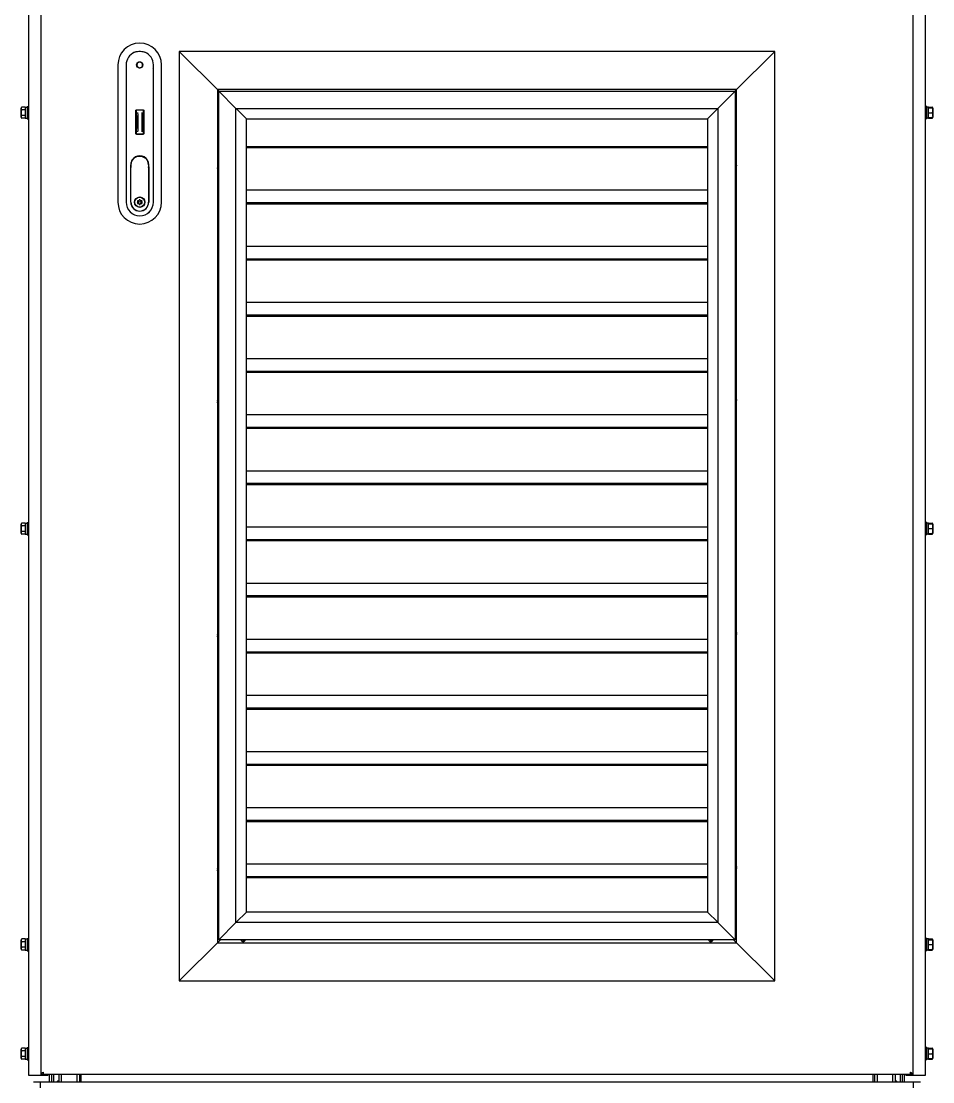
# Model space of a CAD drawing. Extents: x 61367 to 140945, y -1257 to 25588.
# Drawn here: x 70541 to 71418, y 14098 to 15118 of the extents above; entities that cross this region are included whole.
import ezdxf

# ---------------------------------------------------------------- set-up
doc = ezdxf.new("R2010")
doc.units = 0
doc.header["$MEASUREMENT"] = 0
doc.layers.get('0').update_dxf_attribs({"linetype": 'CONTINUOUS'})
for name, color, linetype in [('2401-00300-M6-16HWMC_0', 7, 'CONTINUOUS'), ('2401-00695-M4-16ST_0', 7, 'CONTINUOUS'), ('2403-00028_S-M8-0_0', 7, 'CONTINUOUS'), ('4212-68099_1_0', 7, 'CONTINUOUS'), ('4212-73755_1_0', 7, 'CONTINUOUS'), ('4212-73755_4_0', 7, 'CONTINUOUS'), ('4212-KH001_041_0', 7, 'CONTINUOUS'), ('4212-L0877_1_0', 7, 'CONTINUOUS'), ('4215-06931_0', 7, 'CONTINUOUS'), ('4215-06934_0', 7, 'CONTINUOUS'), ('CORNER_FITTING-1_041_0', 7, 'CONTINUOUS'), ('CORNER_FITTING-2_041_0', 7, 'CONTINUOUS'), ('WATER-PROOF-INNER-DOWN_0', 7, 'CONTINUOUS'), ('WATER-PROOF-INNER-SIDE_0', 7, 'CONTINUOUS'), ('WATER-PROOF-INNER_0', 7, 'CONTINUOUS'), ('WATER-PROOF-OUTER-DOWN_0', 7, 'CONTINUOUS'), ('WATER-PROOF-OUTER-SIDE_0', 7, 'CONTINUOUS'), ('WSP-0814_1_0', 7, 'CONTINUOUS'), ('WSP-0814_3_0', 7, 'CONTINUOUS')]:
    doc.layers.add(name, color=color, linetype=linetype)

# ---------------------------------------------------------------- blocks, each defined once
blk = doc.blocks.new('ERGRTHTHRT')
at = {"layer": '2401-00300-M6-16HWMC_0', "color": 7, "linetype": 'Continuous'}
for p, q in [((-37978.7, -68667.5), (-37978.7, -68658.8)), ((-37974.7, -68657.8), (-37978.1, -68657.8)), ((-37974.7, -68660.5), (-37978.1, -68660.5)), ((-37974.7, -68665.8), (-37978.1, -68665.8)), ((-37974.7, -68657.8), (-37974.7, -68668.5)), ((-37974.7, -68657.8), (-37973, -68657.8)), ((-37973, -68657.2), (-37973, -68669.2)), ((-37973, -68657.2), (-37971.6, -68657.2)), ((-37107.1, -68657.2), (-37108.6, -68657.2)), ((-37107.1, -68669.2), (-37107.1, -68657.2)), ((-37105.5, -68657.8), (-37107.1, -68657.8)), ((-37105.5, -68657.8), (-37102, -68657.8)), ((-37105.5, -68668.5), (-37105.5, -68657.8)), ((-37105.5, -68658.5), (-37101.5, -68658.5)), ((-37105.5, -68663.2), (-37102, -68663.2)), ((-37101.5, -68658.8), (-37101.5, -68667.5)), ((-37974.7, -68668.5), (-37978.1, -68668.5)), ((-37974.7, -68668.5), (-37973, -68668.5)), ((-37973, -68669.2), (-37971.6, -68669.2)), ((-37107.1, -68669.2), (-37108.6, -68669.2)), ((-37105.5, -68668.5), (-37107.1, -68668.5)), ((-37105.5, -68667.8), (-37101.5, -68667.8)), ((-37105.5, -68668.5), (-37102, -68668.5)), ((-37978.7, -69067.5), (-37978.7, -69058.8)), ((-37974.7, -69057.8), (-37978.1, -69057.8)), ((-37974.7, -69060.5), (-37978.1, -69060.5)), ((-37974.7, -69057.8), (-37974.7, -69068.5)), ((-37974.7, -69057.8), (-37973, -69057.8)), ((-37973, -69057.2), (-37973, -69069.2)), ((-37973, -69057.2), (-37971.6, -69057.2)), ((-37107.1, -69057.2), (-37108.6, -69057.2)), ((-37107.1, -69069.2), (-37107.1, -69057.2)), ((-37105.5, -69057.8), (-37107.1, -69057.8)), ((-37105.5, -69057.8), (-37102, -69057.8)), ((-37105.5, -69068.5), (-37105.5, -69057.8)), ((-37105.5, -69058.5), (-37101.5, -69058.5)), ((-37105.5, -69063.2), (-37102, -69063.2)), ((-37101.5, -69058.8), (-37101.5, -69067.5)), ((-37974.7, -69065.8), (-37978.1, -69065.8)), ((-37974.7, -69068.5), (-37978.1, -69068.5)), ((-37974.7, -69068.5), (-37973, -69068.5)), ((-37973, -69069.2), (-37971.6, -69069.2)), ((-37107.1, -69069.2), (-37108.6, -69069.2)), ((-37105.5, -69068.5), (-37107.1, -69068.5)), ((-37105.5, -69067.8), (-37101.5, -69067.8)), ((-37105.5, -69068.5), (-37102, -69068.5)), ((-37978.7, -69467.5), (-37978.7, -69458.8)), ((-37974.7, -69457.8), (-37978.1, -69457.8)), ((-37974.7, -69460.5), (-37978.1, -69460.5)), ((-37974.7, -69457.8), (-37973, -69457.8)), ((-37974.7, -69457.8), (-37974.7, -69468.5)), ((-37973, -69457.2), (-37971.6, -69457.2)), ((-37973, -69457.2), (-37973, -69469.2)), ((-37107.1, -69457.2), (-37108.6, -69457.2)), ((-37107.1, -69469.2), (-37107.1, -69457.2)), ((-37105.5, -69457.8), (-37107.1, -69457.8)), ((-37105.5, -69457.8), (-37102, -69457.8)), ((-37105.5, -69468.5), (-37105.5, -69457.8)), ((-37105.5, -69458.5), (-37101.5, -69458.5)), ((-37101.5, -69458.8), (-37101.5, -69467.5)), ((-37974.7, -69465.8), (-37978.1, -69465.8)), ((-37974.7, -69468.5), (-37978.1, -69468.5)), ((-37974.7, -69468.5), (-37973, -69468.5)), ((-37973, -69469.2), (-37971.6, -69469.2)), ((-37107.1, -69469.2), (-37108.6, -69469.2)), ((-37105.5, -69468.5), (-37107.1, -69468.5)), ((-37105.5, -69463.2), (-37102, -69463.2)), ((-37105.5, -69467.8), (-37101.5, -69467.8)), ((-37105.5, -69468.5), (-37102, -69468.5)), ((-37978.7, -69572.5), (-37978.7, -69563.8)), ((-37974.7, -69562.8), (-37978.1, -69562.8)), ((-37974.7, -69562.8), (-37973, -69562.8)), ((-37974.7, -69562.8), (-37974.7, -69573.5)), ((-37973, -69562.2), (-37971.6, -69562.2)), ((-37973, -69562.2), (-37973, -69574.2)), ((-37107.1, -69562.2), (-37108.6, -69562.2)), ((-37107.1, -69574.2), (-37107.1, -69562.2)), ((-37105.5, -69562.8), (-37107.1, -69562.8)), ((-37105.5, -69562.8), (-37102, -69562.8)), ((-37105.5, -69573.5), (-37105.5, -69562.8)), ((-37105.5, -69563.5), (-37101.5, -69563.5)), ((-37101.5, -69563.8), (-37101.5, -69572.5)), ((-37974.7, -69565.5), (-37978.1, -69565.5)), ((-37974.7, -69570.8), (-37978.1, -69570.8)), ((-37974.7, -69573.5), (-37978.1, -69573.5)), ((-37974.7, -69573.5), (-37973, -69573.5)), ((-37973, -69574.2), (-37971.6, -69574.2)), ((-37107.1, -69574.2), (-37108.6, -69574.2)), ((-37105.5, -69573.5), (-37107.1, -69573.5)), ((-37105.5, -69568.2), (-37102, -69568.2)), ((-37105.5, -69572.8), (-37101.5, -69572.8)), ((-37105.5, -69573.5), (-37102, -69573.5))]:
    blk.add_line(p, q, dxfattribs=at)
for centre, start, end in [((-37977.4, -68658.8), 124.948, 180), ((-37102.7, -68658.8), 13.3936, 55.052), ((-37102.7, -68658.8), 0, 13.392), ((-37977.4, -68667.5), 180, 235.052), ((-37102.7, -68667.5), 304.948, 346.6065), ((-37102.7, -68667.5), 346.608, 0), ((-37977.4, -69058.8), 124.948, 180), ((-37102.7, -69058.8), 13.3936, 55.052), ((-37102.7, -69058.8), 0, 13.392), ((-37977.4, -69067.5), 180, 235.052), ((-37102.7, -69067.5), 304.948, 346.6065), ((-37102.7, -69067.5), 346.608, 0), ((-37977.4, -69458.8), 124.948, 180), ((-37102.7, -69458.8), 13.3936, 55.052), ((-37102.7, -69458.8), 0, 13.392), ((-37977.4, -69467.5), 180, 235.052), ((-37102.7, -69467.5), 304.948, 346.6065), ((-37102.7, -69467.5), 346.608, 0), ((-37977.4, -69563.8), 124.948, 180), ((-37102.7, -69563.8), 13.3936, 55.052), ((-37102.7, -69563.8), 0, 13.392), ((-37977.4, -69572.5), 180, 235.052), ((-37102.7, -69572.5), 304.948, 346.6065), ((-37102.7, -69572.5), 346.608, 0)]:
    blk.add_arc(centre, 1.22, start, end, dxfattribs=at)
for points, knots in [([(-37978.1, -68657.8), (-37978.3, -68657.9), (-37978.4, -68658.1), (-37978.6, -68658.6), (-37978.6, -68659.1), (-37978.6, -68659.7), (-37978.4, -68660.2), (-37978.3, -68660.4), (-37978.1, -68660.5)], [0, 0, 0, 0, 0.14349, 0.266269, 0.5, 0.733731, 0.856508, 1, 1, 1, 1]), ([(-37978.1, -68660.5), (-37978.4, -68660.9), (-37978.6, -68661.8), (-37978.6, -68663.2), (-37978.6, -68664.5), (-37978.4, -68665.5), (-37978.1, -68665.8)], [0, 0, 0, 0, 0.248888, 0.499999, 0.75111, 1, 1, 1, 1]), ([(-37978.1, -68665.8), (-37978.3, -68665.9), (-37978.4, -68666.1), (-37978.6, -68666.6), (-37978.6, -68667.2), (-37978.6, -68667.8), (-37978.4, -68668.2), (-37978.3, -68668.4), (-37978.1, -68668.5)], [0, 0, 0, 0, 0.143491, 0.266268, 0.499999, 0.733731, 0.856509, 1, 1, 1, 1]), ([(-37101.5, -68658.5), (-37101.6, -68658.4), (-37101.7, -68658.1), (-37101.9, -68657.9), (-37102, -68657.8)], [0, 0, 0, 0, 0.461192, 1, 1, 1, 1]), ([(-37102, -68663.2), (-37101.7, -68662.9), (-37101.5, -68662), (-37101.5, -68660.8), (-37101.5, -68659.7), (-37101.7, -68658.8), (-37102, -68658.5)], [0, 0, 0, 0, 0.250792, 0.5, 0.749207, 1, 1, 1, 1]), ([(-37102, -68667.8), (-37101.7, -68667.5), (-37101.5, -68666.7), (-37101.5, -68665.5), (-37101.5, -68664.3), (-37101.7, -68663.5), (-37102, -68663.2)], [0, 0, 0, 0, 0.250791, 0.499999, 0.749207, 1, 1, 1, 1]), ([(-37102, -68668.5), (-37101.9, -68668.4), (-37101.7, -68668.2), (-37101.6, -68667.9), (-37101.5, -68667.8)], [0, 0, 0, 0, 0.538812, 1, 1, 1, 1]), ([(-37978.1, -69057.8), (-37978.3, -69057.9), (-37978.4, -69058.1), (-37978.6, -69058.6), (-37978.6, -69059.1), (-37978.6, -69059.7), (-37978.4, -69060.2), (-37978.3, -69060.4), (-37978.1, -69060.5)], [0, 0, 0, 0, 0.14349, 0.266269, 0.5, 0.733731, 0.856508, 1, 1, 1, 1]), ([(-37978.1, -69060.5), (-37978.4, -69060.9), (-37978.6, -69061.8), (-37978.6, -69063.2), (-37978.6, -69064.5), (-37978.4, -69065.5), (-37978.1, -69065.8)], [0, 0, 0, 0, 0.248888, 0.499999, 0.75111, 1, 1, 1, 1]), ([(-37101.5, -69058.5), (-37101.6, -69058.4), (-37101.7, -69058.1), (-37101.9, -69057.9), (-37102, -69057.8)], [0, 0, 0, 0, 0.461192, 1, 1, 1, 1]), ([(-37102, -69063.2), (-37101.7, -69062.9), (-37101.5, -69062), (-37101.5, -69060.8), (-37101.5, -69059.7), (-37101.7, -69058.8), (-37102, -69058.5)], [0, 0, 0, 0, 0.250792, 0.5, 0.749207, 1, 1, 1, 1]), ([(-37102, -69067.8), (-37101.7, -69067.5), (-37101.5, -69066.7), (-37101.5, -69065.5), (-37101.5, -69064.3), (-37101.7, -69063.5), (-37102, -69063.2)], [0, 0, 0, 0, 0.250791, 0.499999, 0.749207, 1, 1, 1, 1]), ([(-37978.1, -69065.8), (-37978.3, -69065.9), (-37978.4, -69066.1), (-37978.6, -69066.6), (-37978.6, -69067.2), (-37978.6, -69067.8), (-37978.4, -69068.2), (-37978.3, -69068.4), (-37978.1, -69068.5)], [0, 0, 0, 0, 0.143491, 0.266268, 0.499999, 0.733731, 0.856509, 1, 1, 1, 1]), ([(-37102, -69068.5), (-37101.9, -69068.4), (-37101.7, -69068.2), (-37101.6, -69067.9), (-37101.5, -69067.8)], [0, 0, 0, 0, 0.538812, 1, 1, 1, 1]), ([(-37978.1, -69457.8), (-37978.3, -69457.9), (-37978.4, -69458.1), (-37978.6, -69458.6), (-37978.6, -69459.1), (-37978.6, -69459.7), (-37978.4, -69460.2), (-37978.3, -69460.4), (-37978.1, -69460.5)], [0, 0, 0, 0, 0.14349, 0.266269, 0.5, 0.733731, 0.856508, 1, 1, 1, 1]), ([(-37978.1, -69460.5), (-37978.4, -69460.9), (-37978.6, -69461.8), (-37978.6, -69463.2), (-37978.6, -69464.5), (-37978.4, -69465.5), (-37978.1, -69465.8)], [0, 0, 0, 0, 0.248888, 0.499999, 0.75111, 1, 1, 1, 1]), ([(-37101.5, -69458.5), (-37101.6, -69458.4), (-37101.7, -69458.1), (-37101.9, -69457.9), (-37102, -69457.8)], [0, 0, 0, 0, 0.461192, 1, 1, 1, 1]), ([(-37102, -69463.2), (-37101.7, -69462.9), (-37101.5, -69462), (-37101.5, -69460.8), (-37101.5, -69459.7), (-37101.7, -69458.8), (-37102, -69458.5)], [0, 0, 0, 0, 0.250792, 0.5, 0.749207, 1, 1, 1, 1]), ([(-37978.1, -69465.8), (-37978.3, -69465.9), (-37978.4, -69466.1), (-37978.6, -69466.6), (-37978.6, -69467.2), (-37978.6, -69467.8), (-37978.4, -69468.2), (-37978.3, -69468.4), (-37978.1, -69468.5)], [0, 0, 0, 0, 0.143491, 0.266268, 0.499999, 0.733731, 0.856509, 1, 1, 1, 1]), ([(-37102, -69467.8), (-37101.7, -69467.5), (-37101.5, -69466.7), (-37101.5, -69465.5), (-37101.5, -69464.3), (-37101.7, -69463.5), (-37102, -69463.2)], [0, 0, 0, 0, 0.250791, 0.499999, 0.749207, 1, 1, 1, 1]), ([(-37102, -69468.5), (-37101.9, -69468.4), (-37101.7, -69468.2), (-37101.6, -69467.9), (-37101.5, -69467.8)], [0, 0, 0, 0, 0.538812, 1, 1, 1, 1]), ([(-37978.1, -69562.8), (-37978.3, -69562.9), (-37978.4, -69563.1), (-37978.6, -69563.6), (-37978.6, -69564.1), (-37978.6, -69564.7), (-37978.4, -69565.2), (-37978.3, -69565.4), (-37978.1, -69565.5)], [0, 0, 0, 0, 0.14349, 0.266269, 0.5, 0.733731, 0.856508, 1, 1, 1, 1]), ([(-37101.5, -69563.5), (-37101.6, -69563.4), (-37101.7, -69563.1), (-37101.9, -69562.9), (-37102, -69562.8)], [0, 0, 0, 0, 0.461192, 1, 1, 1, 1]), ([(-37102, -69568.2), (-37101.7, -69567.9), (-37101.5, -69567), (-37101.5, -69565.8), (-37101.5, -69564.7), (-37101.7, -69563.8), (-37102, -69563.5)], [0, 0, 0, 0, 0.250792, 0.5, 0.749207, 1, 1, 1, 1]), ([(-37978.1, -69565.5), (-37978.4, -69565.9), (-37978.6, -69566.8), (-37978.6, -69568.2), (-37978.6, -69569.5), (-37978.4, -69570.5), (-37978.1, -69570.8)], [0, 0, 0, 0, 0.248888, 0.499999, 0.75111, 1, 1, 1, 1]), ([(-37978.1, -69570.8), (-37978.3, -69570.9), (-37978.4, -69571.1), (-37978.6, -69571.6), (-37978.6, -69572.2), (-37978.6, -69572.8), (-37978.4, -69573.2), (-37978.3, -69573.4), (-37978.1, -69573.5)], [0, 0, 0, 0, 0.143491, 0.266268, 0.499999, 0.733731, 0.856509, 1, 1, 1, 1]), ([(-37102, -69572.8), (-37101.7, -69572.5), (-37101.5, -69571.7), (-37101.5, -69570.5), (-37101.5, -69569.3), (-37101.7, -69568.5), (-37102, -69568.2)], [0, 0, 0, 0, 0.250791, 0.499999, 0.749207, 1, 1, 1, 1]), ([(-37102, -69573.5), (-37101.9, -69573.4), (-37101.7, -69573.2), (-37101.6, -69572.9), (-37101.5, -69572.8)], [0, 0, 0, 0, 0.538812, 1, 1, 1, 1])]:
    blk.add_open_spline(points, degree=3, knots=knots, dxfattribs=at)
at = {"layer": '2401-00695-M4-16ST_0', "color": 7, "linetype": 'Continuous'}
for p, q in [((-37789.3, -68713.4), (-37789.3, -68713.5)), ((-37789.2, -68715.5), (-37789.2, -68717.1)), ((-37290.9, -68714.9), (-37290.9, -68713.2)), ((-37290.9, -68716.7), (-37290.9, -68717)), ((-37789.3, -68938.4), (-37789.3, -68938.5)), ((-37789.2, -68940.5), (-37789.2, -68942.1)), ((-37290.9, -68939.9), (-37290.9, -68938.2)), ((-37290.9, -68941.7), (-37290.9, -68942)), ((-37789.3, -69163.4), (-37789.3, -69163.5)), ((-37789.2, -69165.5), (-37789.2, -69167.1)), ((-37290.9, -69164.9), (-37290.9, -69163.2)), ((-37290.9, -69166.7), (-37290.9, -69167)), ((-37789.3, -69388.4), (-37789.3, -69388.5)), ((-37789.2, -69390.5), (-37789.2, -69392.1)), ((-37290.9, -69389.9), (-37290.9, -69388.2)), ((-37290.9, -69391.7), (-37290.9, -69392)), ((-37765.4, -69460), (-37765.4, -69460.2)), ((-37764.7, -69458.7), (-37764.7, -69460.3)), ((-37315.4, -69460), (-37315.4, -69460.2)), ((-37314.7, -69458.7), (-37314.7, -69460.3))]:
    blk.add_line(p, q, dxfattribs=at)
for centre in [(-37789.6, -68715.2), (-37290.6, -68715.2), (-37789.6, -68940.2), (-37290.6, -68940.2), (-37789.6, -69165.2), (-37290.6, -69165.2), (-37789.6, -69390.2), (-37290.6, -69390.2)]:
    blk.add_circle(centre, 0.2, dxfattribs=at)
for centre, radius, start, end in [((-37789.6, -68715.2), 2, 59.875, 98.6348), ((-37789.6, -68715.2), 2, 261.3402, 300.004), ((-37290.6, -68715.2), 2, 81.3433, 120.0078), ((-37290.6, -68715.2), 2, 239.8653, 278.6349), ((-37789.6, -68940.2), 2, 59.875, 98.6348), ((-37290.6, -68940.2), 2, 81.3433, 120.0078), ((-37789.6, -68940.2), 2, 261.3402, 300.004), ((-37290.6, -68940.2), 2, 239.8653, 278.6349), ((-37789.6, -69165.2), 2, 59.875, 98.6348), ((-37290.6, -69165.2), 2, 81.3433, 120.0078), ((-37789.6, -69165.2), 2, 261.3402, 300.004), ((-37290.6, -69165.2), 2, 239.8653, 278.6349), ((-37789.6, -69390.2), 2, 59.875, 98.6348), ((-37290.6, -69390.2), 2, 81.3433, 120.0078), ((-37789.6, -69390.2), 2, 261.3402, 300.004), ((-37290.6, -69390.2), 2, 239.8653, 278.6349), ((-37765.1, -69458.4), 2, 182.3857, 357.6061), ((-37765.1, -69458.4), 0.2, 204.8759, 335.1241), ((-37315.1, -69458.4), 2, 182.3857, 357.6061), ((-37315.1, -69458.4), 0.2, 204.8759, 335.1241)]:
    blk.add_arc(centre, radius, start, end, dxfattribs=at)
for points, knots in [([(-37789.6, -68714.3), (-37789.6, -68714.4), (-37789.7, -68714.5), (-37789.8, -68714.7), (-37789.9, -68714.8)], [0, 0, 0, 0, 0.201768, 1, 1, 1, 1]), ([(-37789.9, -68716.7), (-37789.8, -68716.7), (-37789.8, -68716.4), (-37789.7, -68716.2), (-37789.6, -68716)], [0, 0, 0, 0, 0.194813, 1, 1, 1, 1]), ([(-37789.6, -68717.2), (-37789.7, -68717.2), (-37789.8, -68717.1), (-37789.8, -68717), (-37789.9, -68717)], [0, 0, 0, 0, 0.518556, 1, 1, 1, 1]), ([(-37789.3, -68713.5), (-37789.3, -68713.6), (-37789.4, -68713.9), (-37789.5, -68714.2), (-37789.6, -68714.3)], [0, 0, 0, 0, 0.414722, 1, 1, 1, 1]), ([(-37789.6, -68716), (-37789.5, -68715.9), (-37789.4, -68715.8), (-37789.3, -68715.6), (-37789.2, -68715.5)], [0, 0, 0, 0, 0.192336, 1, 1, 1, 1]), ([(-37789.5, -68713.2), (-37789.4, -68713.2), (-37789.3, -68713.2), (-37789.3, -68713.3), (-37789.3, -68713.4)], [0, 0, 0, 0, 0.502949, 1, 1, 1, 1]), ([(-37789.2, -68715.5), (-37789.1, -68715.5), (-37788.9, -68715.6), (-37788.7, -68715.7), (-37788.6, -68715.8)], [0, 0, 0, 0, 0.280836, 1, 1, 1, 1]), ([(-37291.6, -68714.5), (-37291.5, -68714.6), (-37291.3, -68714.7), (-37291.1, -68714.8), (-37290.9, -68714.9)], [0, 0, 0, 0, 0.220892, 1, 1, 1, 1]), ([(-37290.6, -68714.3), (-37290.6, -68714.4), (-37290.7, -68714.6), (-37290.8, -68714.7), (-37290.9, -68714.9)], [0, 0, 0, 0, 0.192322, 1, 1, 1, 1]), ([(-37290.9, -68716.7), (-37290.8, -68716.7), (-37290.8, -68716.4), (-37290.7, -68716.2), (-37290.6, -68716)], [0, 0, 0, 0, 0.194813, 1, 1, 1, 1]), ([(-37290.6, -68717.2), (-37290.7, -68717.2), (-37290.8, -68717.1), (-37290.8, -68717), (-37290.9, -68717)], [0, 0, 0, 0, 0.518556, 1, 1, 1, 1]), ([(-37290.3, -68713.5), (-37290.3, -68713.6), (-37290.4, -68713.9), (-37290.5, -68714.2), (-37290.6, -68714.3)], [0, 0, 0, 0, 0.414722, 1, 1, 1, 1]), ([(-37290.6, -68716), (-37290.5, -68715.9), (-37290.5, -68715.8), (-37290.4, -68715.6), (-37290.3, -68715.5)], [0, 0, 0, 0, 0.201734, 1, 1, 1, 1]), ([(-37290.5, -68713.2), (-37290.4, -68713.2), (-37290.3, -68713.2), (-37290.3, -68713.3), (-37290.3, -68713.4)], [0, 0, 0, 0, 0.502949, 1, 1, 1, 1]), ([(-37789.6, -68939.3), (-37789.6, -68939.4), (-37789.7, -68939.5), (-37789.8, -68939.7), (-37789.9, -68939.8)], [0, 0, 0, 0, 0.201768, 1, 1, 1, 1]), ([(-37789.9, -68941.7), (-37789.8, -68941.7), (-37789.8, -68941.4), (-37789.7, -68941.2), (-37789.6, -68941)], [0, 0, 0, 0, 0.194813, 1, 1, 1, 1]), ([(-37789.3, -68938.5), (-37789.3, -68938.6), (-37789.4, -68938.9), (-37789.5, -68939.2), (-37789.6, -68939.3)], [0, 0, 0, 0, 0.414722, 1, 1, 1, 1]), ([(-37789.6, -68941), (-37789.5, -68940.9), (-37789.4, -68940.8), (-37789.3, -68940.6), (-37789.2, -68940.5)], [0, 0, 0, 0, 0.192336, 1, 1, 1, 1]), ([(-37789.5, -68938.2), (-37789.4, -68938.2), (-37789.3, -68938.2), (-37789.3, -68938.3), (-37789.3, -68938.4)], [0, 0, 0, 0, 0.502949, 1, 1, 1, 1]), ([(-37789.2, -68940.5), (-37789.1, -68940.5), (-37788.9, -68940.6), (-37788.7, -68940.7), (-37788.6, -68940.8)], [0, 0, 0, 0, 0.280836, 1, 1, 1, 1]), ([(-37291.6, -68939.5), (-37291.5, -68939.6), (-37291.3, -68939.7), (-37291.1, -68939.8), (-37290.9, -68939.9)], [0, 0, 0, 0, 0.220892, 1, 1, 1, 1]), ([(-37290.6, -68939.3), (-37290.6, -68939.4), (-37290.7, -68939.6), (-37290.8, -68939.7), (-37290.9, -68939.9)], [0, 0, 0, 0, 0.192322, 1, 1, 1, 1]), ([(-37290.9, -68941.7), (-37290.8, -68941.7), (-37290.8, -68941.4), (-37290.7, -68941.2), (-37290.6, -68941)], [0, 0, 0, 0, 0.194813, 1, 1, 1, 1]), ([(-37290.3, -68938.5), (-37290.3, -68938.6), (-37290.4, -68938.9), (-37290.5, -68939.2), (-37290.6, -68939.3)], [0, 0, 0, 0, 0.414722, 1, 1, 1, 1]), ([(-37290.6, -68941), (-37290.5, -68940.9), (-37290.5, -68940.8), (-37290.4, -68940.6), (-37290.3, -68940.5)], [0, 0, 0, 0, 0.201734, 1, 1, 1, 1]), ([(-37290.5, -68938.2), (-37290.4, -68938.2), (-37290.3, -68938.2), (-37290.3, -68938.3), (-37290.3, -68938.4)], [0, 0, 0, 0, 0.502949, 1, 1, 1, 1]), ([(-37789.6, -68942.2), (-37789.7, -68942.2), (-37789.8, -68942.1), (-37789.8, -68942), (-37789.9, -68942)], [0, 0, 0, 0, 0.518556, 1, 1, 1, 1]), ([(-37290.6, -68942.2), (-37290.7, -68942.2), (-37290.8, -68942.1), (-37290.8, -68942), (-37290.9, -68942)], [0, 0, 0, 0, 0.518556, 1, 1, 1, 1]), ([(-37789.6, -69164.3), (-37789.6, -69164.4), (-37789.7, -69164.5), (-37789.8, -69164.7), (-37789.9, -69164.8)], [0, 0, 0, 0, 0.201768, 1, 1, 1, 1]), ([(-37789.9, -69166.7), (-37789.8, -69166.7), (-37789.8, -69166.4), (-37789.7, -69166.2), (-37789.6, -69166)], [0, 0, 0, 0, 0.194813, 1, 1, 1, 1]), ([(-37789.3, -69163.5), (-37789.3, -69163.6), (-37789.4, -69163.9), (-37789.5, -69164.2), (-37789.6, -69164.3)], [0, 0, 0, 0, 0.414722, 1, 1, 1, 1]), ([(-37789.6, -69166), (-37789.5, -69165.9), (-37789.4, -69165.8), (-37789.3, -69165.6), (-37789.2, -69165.5)], [0, 0, 0, 0, 0.192336, 1, 1, 1, 1]), ([(-37789.5, -69163.2), (-37789.4, -69163.2), (-37789.3, -69163.2), (-37789.3, -69163.3), (-37789.3, -69163.4)], [0, 0, 0, 0, 0.502949, 1, 1, 1, 1]), ([(-37789.2, -69165.5), (-37789.1, -69165.5), (-37788.9, -69165.6), (-37788.7, -69165.7), (-37788.6, -69165.8)], [0, 0, 0, 0, 0.280836, 1, 1, 1, 1]), ([(-37291.6, -69164.5), (-37291.5, -69164.6), (-37291.3, -69164.7), (-37291.1, -69164.8), (-37290.9, -69164.9)], [0, 0, 0, 0, 0.220892, 1, 1, 1, 1]), ([(-37290.6, -69164.3), (-37290.6, -69164.4), (-37290.7, -69164.6), (-37290.8, -69164.7), (-37290.9, -69164.9)], [0, 0, 0, 0, 0.192322, 1, 1, 1, 1]), ([(-37290.9, -69166.7), (-37290.8, -69166.7), (-37290.8, -69166.4), (-37290.7, -69166.2), (-37290.6, -69166)], [0, 0, 0, 0, 0.194813, 1, 1, 1, 1]), ([(-37290.3, -69163.5), (-37290.3, -69163.6), (-37290.4, -69163.9), (-37290.5, -69164.2), (-37290.6, -69164.3)], [0, 0, 0, 0, 0.414722, 1, 1, 1, 1]), ([(-37290.6, -69166), (-37290.5, -69165.9), (-37290.5, -69165.8), (-37290.4, -69165.6), (-37290.3, -69165.5)], [0, 0, 0, 0, 0.201734, 1, 1, 1, 1]), ([(-37290.5, -69163.2), (-37290.4, -69163.2), (-37290.3, -69163.2), (-37290.3, -69163.3), (-37290.3, -69163.4)], [0, 0, 0, 0, 0.502949, 1, 1, 1, 1]), ([(-37789.6, -69167.2), (-37789.7, -69167.2), (-37789.8, -69167.1), (-37789.8, -69167), (-37789.9, -69167)], [0, 0, 0, 0, 0.518556, 1, 1, 1, 1]), ([(-37290.6, -69167.2), (-37290.7, -69167.2), (-37290.8, -69167.1), (-37290.8, -69167), (-37290.9, -69167)], [0, 0, 0, 0, 0.518556, 1, 1, 1, 1]), ([(-37789.6, -69389.3), (-37789.6, -69389.4), (-37789.7, -69389.5), (-37789.8, -69389.7), (-37789.9, -69389.8)], [0, 0, 0, 0, 0.201768, 1, 1, 1, 1]), ([(-37789.3, -69388.5), (-37789.3, -69388.6), (-37789.4, -69388.9), (-37789.5, -69389.2), (-37789.6, -69389.3)], [0, 0, 0, 0, 0.414722, 1, 1, 1, 1]), ([(-37789.6, -69391), (-37789.5, -69390.9), (-37789.4, -69390.8), (-37789.3, -69390.6), (-37789.2, -69390.5)], [0, 0, 0, 0, 0.192336, 1, 1, 1, 1]), ([(-37789.5, -69388.2), (-37789.4, -69388.2), (-37789.3, -69388.2), (-37789.3, -69388.3), (-37789.3, -69388.4)], [0, 0, 0, 0, 0.502949, 1, 1, 1, 1]), ([(-37789.2, -69390.5), (-37789.1, -69390.5), (-37788.9, -69390.6), (-37788.7, -69390.7), (-37788.6, -69390.8)], [0, 0, 0, 0, 0.280836, 1, 1, 1, 1]), ([(-37291.6, -69389.5), (-37291.5, -69389.6), (-37291.3, -69389.7), (-37291.1, -69389.8), (-37290.9, -69389.9)], [0, 0, 0, 0, 0.220892, 1, 1, 1, 1]), ([(-37290.6, -69389.3), (-37290.6, -69389.4), (-37290.7, -69389.6), (-37290.8, -69389.7), (-37290.9, -69389.9)], [0, 0, 0, 0, 0.192322, 1, 1, 1, 1]), ([(-37290.3, -69388.5), (-37290.3, -69388.6), (-37290.4, -69388.9), (-37290.5, -69389.2), (-37290.6, -69389.3)], [0, 0, 0, 0, 0.414722, 1, 1, 1, 1]), ([(-37290.6, -69391), (-37290.5, -69390.9), (-37290.5, -69390.8), (-37290.4, -69390.6), (-37290.3, -69390.5)], [0, 0, 0, 0, 0.201734, 1, 1, 1, 1]), ([(-37290.5, -69388.2), (-37290.4, -69388.2), (-37290.3, -69388.2), (-37290.3, -69388.3), (-37290.3, -69388.4)], [0, 0, 0, 0, 0.502949, 1, 1, 1, 1]), ([(-37789.9, -69391.7), (-37789.8, -69391.7), (-37789.8, -69391.4), (-37789.7, -69391.2), (-37789.6, -69391)], [0, 0, 0, 0, 0.194813, 1, 1, 1, 1]), ([(-37789.6, -69392.2), (-37789.7, -69392.2), (-37789.8, -69392.1), (-37789.8, -69392), (-37789.9, -69392)], [0, 0, 0, 0, 0.518556, 1, 1, 1, 1]), ([(-37290.9, -69391.7), (-37290.8, -69391.7), (-37290.8, -69391.4), (-37290.7, -69391.2), (-37290.6, -69391)], [0, 0, 0, 0, 0.194813, 1, 1, 1, 1]), ([(-37290.6, -69392.2), (-37290.7, -69392.2), (-37290.8, -69392.1), (-37290.8, -69392), (-37290.9, -69392)], [0, 0, 0, 0, 0.518556, 1, 1, 1, 1]), ([(-37765.4, -69460), (-37765.3, -69459.9), (-37765.3, -69459.6), (-37765.2, -69459.4), (-37765.1, -69459.2)], [0, 0, 0, 0, 0.194813, 1, 1, 1, 1]), ([(-37765.1, -69460.4), (-37765.2, -69460.4), (-37765.3, -69460.4), (-37765.3, -69460.3), (-37765.4, -69460.2)], [0, 0, 0, 0, 0.518556, 1, 1, 1, 1]), ([(-37765.1, -69459.2), (-37765, -69459.2), (-37764.9, -69459), (-37764.8, -69458.8), (-37764.7, -69458.7)], [0, 0, 0, 0, 0.192336, 1, 1, 1, 1]), ([(-37764.7, -69458.7), (-37764.5, -69458.8), (-37764.1, -69458.9), (-37763.7, -69459.2), (-37763.5, -69459.6), (-37763.7, -69459.9), (-37763.8, -69459.9)], [0, 0, 0, 0, 0.358194, 0.617355, 0.800378, 1, 1, 1, 1]), ([(-37315.4, -69460), (-37315.3, -69459.9), (-37315.3, -69459.6), (-37315.2, -69459.4), (-37315.1, -69459.2)], [0, 0, 0, 0, 0.194813, 1, 1, 1, 1]), ([(-37315.1, -69460.4), (-37315.2, -69460.4), (-37315.3, -69460.4), (-37315.3, -69460.3), (-37315.4, -69460.2)], [0, 0, 0, 0, 0.518556, 1, 1, 1, 1]), ([(-37315.1, -69459.2), (-37315, -69459.2), (-37314.9, -69459), (-37314.8, -69458.8), (-37314.7, -69458.7)], [0, 0, 0, 0, 0.192336, 1, 1, 1, 1]), ([(-37314.7, -69458.7), (-37314.5, -69458.8), (-37314.1, -69458.9), (-37313.7, -69459.2), (-37313.5, -69459.6), (-37313.7, -69459.9), (-37313.8, -69459.9)], [0, 0, 0, 0, 0.358194, 0.617355, 0.800378, 1, 1, 1, 1])]:
    blk.add_open_spline(points, degree=3, knots=knots, dxfattribs=at)
at = {"layer": '2403-00028_S-M8-0_0', "color": 7, "linetype": 'Continuous'}
for p, q in [((-37943.9, -69595), (-37943.6, -69594.7)), ((-37942.6, -69595), (-37943.9, -69595)), ((-37943.9, -69595), (-37943.9, -69595.2)), ((-37942.6, -69594.7), (-37943.6, -69594.7)), ((-37136.5, -69594.7), (-37137.6, -69594.7)), ((-37136.2, -69595), (-37137.6, -69595)), ((-37136.2, -69595), (-37136.5, -69594.7)), ((-37136.2, -69595), (-37136.2, -69595.2))]:
    blk.add_line(p, q, dxfattribs=at)
at = {"layer": '4212-68099_1_0', "color": 7, "linetype": 'Continuous'}
for p, q in [((-37959.6, -69588.2), (-37959.6, -67513.2)), ((-37120.6, -67513.2), (-37120.6, -69588.2)), ((-37959.6, -69588.2), (-37957.6, -69588.2)), ((-37957.4, -69586), (-37957.6, -69586.1)), ((-37957.4, -69588.2), (-37957.4, -69586)), ((-37957.4, -69586), (-37957.4, -69586)), ((-37957.4, -69586), (-37957.4, -69586.2)), ((-37122.8, -69588.2), (-37957.4, -69588.2)), ((-37122.8, -69588.2), (-37122.8, -69586)), ((-37122.8, -69586), (-37122.7, -69586)), ((-37122.8, -69586), (-37122.7, -69586.2)), ((-37122.7, -69586), (-37122.6, -69586.1)), ((-37120.6, -69588.2), (-37122.6, -69588.2))]:
    blk.add_line(p, q, dxfattribs=at)
for points in [[(-37957.6, -69586.1), (-37958.1, -69586.4), (-37958.9, -69586.9), (-37959.6, -69587.8), (-37959.6, -69588.2)], [(-37122.6, -69586.1), (-37122.1, -69586.4), (-37121.2, -69586.9), (-37120.6, -69587.8), (-37120.6, -69588.2)]]:
    blk.add_open_spline(points, degree=3, knots=[0, 0, 0, 0, 0.597826, 1, 1, 1, 1], dxfattribs=at)
for points in [[(-37957.4, -69586.2), (-37957.5, -69586.8), (-37957.6, -69587.5), (-37957.6, -69588.2)], [(-37122.7, -69586.2), (-37122.6, -69586.8), (-37122.6, -69587.5), (-37122.6, -69588.2)]]:
    blk.add_open_spline(points, degree=3, dxfattribs=at)
at = {"layer": '4212-73755_1_0', "color": 7, "linetype": 'Continuous'}
for p, q in [((-37971.6, -68537.2), (-37971.6, -69588.7)), ((-37108.6, -69588.7), (-37108.6, -68537.2)), ((-37971.6, -69588.7), (-37953.1, -69588.7)), ((-37953.1, -69588.7), (-37953.1, -69588.2)), ((-37127.1, -69588.2), (-37127.1, -69588.7)), ((-37127.1, -69588.7), (-37108.6, -69588.7))]:
    blk.add_line(p, q, dxfattribs=at)
for centre, start, end in [((-37953.3, -69587), 276.7683, 314.9531), ((-37126.9, -69587), 225.0469, 263.2317)]:
    blk.add_arc(centre, 1.7, start, end, dxfattribs=at)
at = {"layer": '4212-73755_4_0', "color": 7, "linetype": 'Continuous'}
for p, q in [((-37951.6, -69588.2), (-37951.6, -69595.2)), ((-37949.6, -69588.2), (-37949.6, -69595.2)), ((-37130.6, -69595.2), (-37130.6, -69588.2)), ((-37128.6, -69595.2), (-37128.6, -69588.2))]:
    blk.add_line(p, q, dxfattribs=at)
at = {"layer": '4212-KH001_041_0', "color": 7, "linetype": 'Continuous'}
for p, q in [((-37921.1, -69595.2), (-37921.1, -69588.2)), ((-37159.1, -69588.2), (-37159.1, -69595.2))]:
    blk.add_line(p, q, dxfattribs=at)
at = {"layer": '4212-L0877_1_0', "color": 7, "linetype": 'Continuous'}
for p, q in [((-37947.6, -69588.2), (-37947.6, -69595.2)), ((-37132.6, -69595.2), (-37132.6, -69588.2))]:
    blk.add_line(p, q, dxfattribs=at)
at = {"layer": '4215-06931_0', "color": 7, "linetype": 'Continuous'}
for p, q in [((-37966.9, -69595.2), (-37960.1, -69595.2)), ((-37120.1, -69595.2), (-37113.3, -69595.2))]:
    blk.add_line(p, q, dxfattribs=at)
at = {"layer": '4215-06934_0', "color": 7, "linetype": 'Continuous'}
for p, q in [((-37960.1, -69595.2), (-37120.1, -69595.2)), ((-37960.1, -69717.2), (-37960.1, -69595.2)), ((-37120.1, -69717.2), (-37120.1, -69595.2))]:
    blk.add_line(p, q, dxfattribs=at)
at = {"layer": 'CORNER_FITTING-1_041_0', "color": 7, "linetype": 'Continuous'}
for p, q in [((-37942.6, -69588.2), (-37942.6, -69595.2)), ((-37940.1, -69588.2), (-37940.1, -69595.2)), ((-37925.1, -69588.2), (-37925.1, -69595.2)), ((-37922.6, -69588.2), (-37922.6, -69595.2))]:
    blk.add_line(p, q, dxfattribs=at)
at = {"layer": 'CORNER_FITTING-2_041_0', "color": 7, "linetype": 'Continuous'}
for p, q in [((-37157.6, -69588.2), (-37157.6, -69595.2)), ((-37155.1, -69588.2), (-37155.1, -69595.2)), ((-37140.1, -69588.2), (-37140.1, -69595.2)), ((-37137.6, -69588.2), (-37137.6, -69595.2))]:
    blk.add_line(p, q, dxfattribs=at)
at = {"layer": 'WATER-PROOF-INNER-DOWN_0', "color": 7, "linetype": 'Continuous'}
for p, q in [((-37772, -68659.1), (-37788.6, -68642.5)), ((-37788.6, -68642.5), (-37291.6, -68642.5)), ((-37308.2, -68659.1), (-37291.6, -68642.5)), ((-37772, -68659.1), (-37308.2, -68659.1)), ((-37762, -68669.1), (-37771.9, -68659.2)), ((-37318.2, -68669.1), (-37308.3, -68659.2)), ((-37762, -68669.1), (-37318.2, -68669.1)), ((-37771.9, -69441.8), (-37762, -69431.9)), ((-37318.2, -69431.9), (-37762, -69431.9)), ((-37308.3, -69441.8), (-37318.2, -69431.9)), ((-37788.6, -69458.5), (-37772, -69441.9)), ((-37308.2, -69441.9), (-37772, -69441.9)), ((-37291.6, -69458.5), (-37308.2, -69441.9)), ((-37291.6, -69458.5), (-37788.6, -69458.5))]:
    blk.add_line(p, q, dxfattribs=at)
at = {"layer": 'WATER-PROOF-INNER-SIDE_0', "color": 7, "linetype": 'Continuous'}
for p, q in [((-37788.6, -69458.5), (-37788.6, -68642.5)), ((-37772, -68659.1), (-37788.6, -68642.5)), ((-37308.2, -68659.1), (-37291.6, -68642.5)), ((-37291.6, -68642.5), (-37291.6, -69458.5)), ((-37772, -69441.9), (-37772, -68659.1)), ((-37762, -68669.1), (-37771.9, -68659.1)), ((-37318.2, -68669.1), (-37308.2, -68659.1)), ((-37308.2, -68659.1), (-37308.2, -69441.9)), ((-37762, -69431.9), (-37762, -68669.1)), ((-37318.2, -68669.1), (-37318.2, -69431.9)), ((-37771.9, -69441.8), (-37762, -69431.9)), ((-37308.2, -69441.8), (-37318.2, -69431.9)), ((-37788.6, -69458.5), (-37772, -69441.9)), ((-37291.6, -69458.5), (-37308.2, -69441.9))]:
    blk.add_line(p, q, dxfattribs=at)
at = {"layer": 'WATER-PROOF-INNER_0', "color": 7, "linetype": 'Continuous'}
for p, q in [((-37318.2, -68695.9), (-37762, -68695.9)), ((-37318.2, -68697), (-37762, -68697)), ((-37318.2, -68737.8), (-37762, -68737.8)), ((-37318.2, -68749.9), (-37762, -68749.9)), ((-37318.2, -68751), (-37762, -68751)), ((-37318.2, -68791.8), (-37762, -68791.8)), ((-37318.2, -68803.9), (-37762, -68803.9)), ((-37318.2, -68805), (-37762, -68805)), ((-37318.2, -68845.8), (-37762, -68845.8)), ((-37318.2, -68857.9), (-37762, -68857.9)), ((-37318.2, -68859), (-37762, -68859)), ((-37318.2, -68899.8), (-37762, -68899.8)), ((-37318.2, -68911.9), (-37762, -68911.9)), ((-37318.2, -68913), (-37762, -68913)), ((-37318.2, -68953.8), (-37762, -68953.8)), ((-37318.2, -68965.9), (-37762, -68965.9)), ((-37318.2, -68967), (-37762, -68967)), ((-37318.2, -69007.8), (-37762, -69007.8)), ((-37318.2, -69019.9), (-37762, -69019.9)), ((-37318.2, -69021), (-37762, -69021)), ((-37318.2, -69061.8), (-37762, -69061.8)), ((-37318.2, -69073.9), (-37762, -69073.9)), ((-37318.2, -69075), (-37762, -69075)), ((-37318.2, -69115.8), (-37762, -69115.8)), ((-37318.2, -69127.9), (-37762, -69127.9)), ((-37318.2, -69129), (-37762, -69129)), ((-37318.2, -69169.8), (-37762, -69169.8)), ((-37318.2, -69181.9), (-37762, -69181.9)), ((-37318.2, -69183), (-37762, -69183)), ((-37318.2, -69223.8), (-37762, -69223.8)), ((-37318.2, -69235.9), (-37762, -69235.9)), ((-37318.2, -69237), (-37762, -69237)), ((-37318.2, -69277.8), (-37762, -69277.8)), ((-37318.2, -69289.9), (-37762, -69289.9)), ((-37318.2, -69291), (-37762, -69291)), ((-37318.2, -69331.8), (-37762, -69331.8)), ((-37318.2, -69343.9), (-37762, -69343.9)), ((-37318.2, -69345), (-37762, -69345)), ((-37318.2, -69385.8), (-37762, -69385.8)), ((-37318.2, -69397.9), (-37762, -69397.9)), ((-37318.2, -69399), (-37762, -69399))]:
    blk.add_line(p, q, dxfattribs=at)
at = {"layer": 'WATER-PROOF-OUTER-DOWN_0', "color": 7, "linetype": 'Continuous'}
for p, q in [((-37788.3, -68642.5), (-37826.6, -68604.2)), ((-37253.6, -68604.2), (-37826.6, -68604.2)), ((-37291.9, -68642.5), (-37253.6, -68604.2)), ((-37290.3, -68640.9), (-37789.9, -68640.9)), ((-37786.9, -69458.5), (-37826.6, -69498.2)), ((-37789.9, -69461.5), (-37290.3, -69461.5)), ((-37293.2, -69458.5), (-37253.6, -69498.2)), ((-37826.6, -69498.2), (-37253.6, -69498.2))]:
    blk.add_line(p, q, dxfattribs=at)
at = {"layer": 'WATER-PROOF-OUTER-SIDE_0', "color": 7, "linetype": 'Continuous'}
for p, q in [((-37826.6, -68604.2), (-37826.6, -69498.2)), ((-37788.3, -68642.5), (-37826.6, -68604.2)), ((-37291.9, -68642.5), (-37253.6, -68604.2)), ((-37253.6, -69498.2), (-37253.6, -68604.2)), ((-37789.9, -68640.9), (-37789.9, -69461.5)), ((-37290.3, -69461.5), (-37290.3, -68640.9)), ((-37786.9, -69458.5), (-37826.6, -69498.2)), ((-37293.2, -69458.5), (-37253.6, -69498.2))]:
    blk.add_line(p, q, dxfattribs=at)
at = {"layer": 'WSP-0814_1_0', "color": 7, "linetype": 'Continuous'}
for p, q in [((-37859.6, -68605.1), (-37859.6, -68605.1)), ((-37885.6, -68617.2), (-37885.6, -68749.2)), ((-37877.6, -68617.2), (-37877.6, -68619)), ((-37877.6, -68621.5), (-37877.6, -68621.9)), ((-37877.6, -68621.9), (-37877.6, -68749.2)), ((-37851.5, -68619), (-37851.5, -68617.2)), ((-37851.5, -68749.2), (-37851.5, -68621.9)), ((-37843.6, -68749.2), (-37843.6, -68617.2)), ((-37868.3, -68683.4), (-37868.3, -68660.9)), ((-37867.9, -68667.3), (-37867.9, -68660.5)), ((-37867.8, -68667.5), (-37867.8, -68660.5)), ((-37867.4, -68665.9), (-37867.4, -68665.9)), ((-37864.6, -68660.3), (-37864.6, -68660.3)), ((-37861.8, -68665.9), (-37861.8, -68665.9)), ((-37861.3, -68660.5), (-37861.3, -68667.5)), ((-37861.3, -68660.5), (-37861.3, -68667.3)), ((-37860.8, -68660.9), (-37860.8, -68683.4)), ((-37867.8, -68667.5), (-37867.8, -68667.5)), ((-37861.3, -68667.5), (-37861.3, -68667.5)), ((-37867.9, -68683.9), (-37867.9, -68677.1)), ((-37867.8, -68683.9), (-37867.8, -68676.9)), ((-37867.8, -68676.9), (-37867.8, -68676.9)), ((-37867.4, -68678.4), (-37867.4, -68678.4)), ((-37864.5, -68684), (-37864.6, -68684)), ((-37861.8, -68678.4), (-37861.8, -68678.4)), ((-37861.3, -68676.9), (-37861.3, -68683.9)), ((-37861.3, -68676.9), (-37861.3, -68676.9)), ((-37861.3, -68677.1), (-37861.3, -68683.9)), ((-37873.2, -68713.4), (-37873.2, -68713.2)), ((-37873.2, -68749.2), (-37873.2, -68715.3)), ((-37873.1, -68749.2), (-37873.1, -68713.2)), ((-37856.1, -68713.2), (-37856.1, -68749.2)), ((-37856, -68713.2), (-37856, -68713.4)), ((-37856, -68715.3), (-37856, -68749.2)), ((-37866.2, -68747.7), (-37865.6, -68747.7)), ((-37865.4, -68747.5), (-37865, -68747)), ((-37864.2, -68747), (-37863.8, -68747.5)), ((-37863.5, -68747.7), (-37862.9, -68747.7)), ((-37866.4, -68749), (-37866.6, -68748.4)), ((-37866.6, -68749.9), (-37866.4, -68749.3)), ((-37865.6, -68750.7), (-37866.2, -68750.6)), ((-37865, -68751.3), (-37865.4, -68750.8)), ((-37863.8, -68750.8), (-37864.2, -68751.3)), ((-37862.9, -68750.6), (-37863.5, -68750.7)), ((-37862.5, -68748.4), (-37862.7, -68749)), ((-37862.7, -68749.3), (-37862.5, -68749.9))]:
    blk.add_line(p, q, dxfattribs=at)
for points in [[(-37865.4, -68604.4), (-37866.9, -68604.5), (-37868.5, -68604.7), (-37869.5, -68605.1)], [(-37859.6, -68605.1), (-37860.2, -68604.9), (-37861.3, -68604.6), (-37862.6, -68604.5), (-37863.7, -68604.4)], [(-37877.6, -68620.4), (-37877.6, -68620.5), (-37877.6, -68620.5), (-37877.6, -68620.6), (-37877.6, -68620.7), (-37877.6, -68620.8), (-37877.6, -68620.8)], [(-37851.5, -68620.8), (-37851.5, -68620.8), (-37851.5, -68620.7), (-37851.5, -68620.6), (-37851.5, -68620.5), (-37851.5, -68620.5), (-37851.5, -68620.4)], [(-37851.5, -68621.9), (-37851.5, -68621.9), (-37851.5, -68621.7), (-37851.5, -68621.5)], [(-37868.3, -68660.9), (-37868.2, -68660.8), (-37868.1, -68660.6), (-37867.9, -68660.5), (-37867.8, -68660.5)], [(-37861.3, -68660.5), (-37861.1, -68660.5), (-37860.9, -68660.6), (-37860.8, -68660.8), (-37860.8, -68660.9)], [(-37867.8, -68683.9), (-37867.9, -68683.9), (-37868.1, -68683.7), (-37868.2, -68683.6), (-37868.3, -68683.4)], [(-37860.8, -68683.4), (-37860.8, -68683.5), (-37860.9, -68683.7), (-37861.1, -68683.8), (-37861.3, -68683.9)]]:
    blk.add_lwpolyline(points, dxfattribs=at)
for centre, radius in [((-37864.6, -68617.2), 3), ((-37864.6, -68749.2), 5), ((-37864.6, -68749.2), 4.75), ((-37864.6, -68749.2), 1.25)]:
    blk.add_circle(centre, radius, dxfattribs=at)
for centre, radius, start, end in [((-37864.6, -68617.2), 21, 0, 180), ((-37864.6, -68617.2), 13.1, 112.2523, 180), ((-37864.6, -68640.5), 36.1, 88.613, 91.387), ((-37864.6, -68617.2), 13.1, 0, 67.751), ((-37851.3, -68620.3), 26.3, 178.2934, 179.4936), ((-37872.7, -68620.1), 4.88, 179.4445, 183.4902), ((-37877.8, -68620.3), 26.3, 0.5062, 1.7061), ((-37856.4, -68620.1), 4.88, 356.5065, 0.5596), ((-37864.6, -68547.9), 112.4, 268.3545, 269.9851), ((-37864.6, -68549.5), 111, 268.3398, 271.6941), ((-37864.6, -68548), 112.3, 269.9923, 271.6796), ((-37864.6, -68672.2), 5.6, 129.8384, 131.6605), ((-37864.6, -68672.2), 5.5, 128.3635, 132.6705), ((-37864.6, -68672.2), 5.5, 227.3295, 231.6365), ((-37864.6, -68672.2), 5.6, 228.3395, 230.1616), ((-37868.7, -68667.3), 0.8, 309.8384, 0), ((-37868.7, -68677.1), 0.8, 0, 50.1616), ((-37864.6, -68672.2), 5.6, 125.6989, 128.3692), ((-37868.3, -68676.8), 0.43, 47.8558, 51.3378), ((-37868.3, -68667.5), 0.548, 326.5268, 342.103), ((-37868.3, -68676.9), 0.548, 17.098, 33.4737), ((-37860.5, -68667.3), 0.8, 180, 230.1616), ((-37864.6, -68672.2), 5.6, 52.4582, 54.3099), ((-37860.8, -68667.5), 0.548, 197.1104, 213.4809), ((-37860.5, -68677.1), 0.8, 129.8384, 180), ((-37864.6, -68672.2), 5.6, 305.6901, 308.3069), ((-37860.8, -68676.9), 0.548, 146.5195, 162.097), ((-37864.6, -68672.2), 5.5, 46.2799, 51.6998), ((-37860.9, -68667.5), 0.433, 227.1813, 231.3391), ((-37864.6, -68672.2), 5.5, 308.3002, 313.7201), ((-37864.6, -68672.2), 5.6, 47.3314, 50.1616), ((-37864.6, -68672.2), 5.6, 309.8384, 312.6686), ((-37864.6, -68672.2), 5.6, 232.4553, 234.2994), ((-37864.6, -68794.8), 111, 88.3059, 91.6601), ((-37864.6, -68796.4), 112.4, 90.0018, 91.6456), ((-37864.6, -68796.4), 112.4, 88.3207, 89.9715), ((-37864.6, -68713.2), 8.6, 359.9982, 180), ((-37864.6, -68713.2), 8.5, 359.9999, 180), ((-37864.7, -68713.1), 8.16, 130.5659, 131.0662), ((-37864.7, -68713.1), 8.14, 128.7223, 130.5664), ((-37864.6, -68714.4), 8.65, 169.2072, 189.4959), ((-37864.6, -68714.4), 8.65, 350.5042, 10.7959), ((-37866.2, -68748.2), 0.5, 95.3285, 204.6704), ((-37865.6, -68747.4), 0.3, 275.3298, 324.6704), ((-37864.6, -68747.3), 0.5, 35.3288, 144.6704), ((-37863.5, -68747.4), 0.3, 215.3298, 264.6704), ((-37862.9, -68748.2), 0.5, 335.3296, 84.6704), ((-37864.6, -68749.2), 21, 180, 0), ((-37864.6, -68749.2), 13.1, 180, 0), ((-37872.2, -68756.5), 2.5, 223.4903, 228.3117), ((-37864.6, -68749.2), 13.1, 223.4903, 316.5097), ((-37864.6, -68749.2), 8.6, 180, 0), ((-37864.6, -68749.2), 8.5, 180, 0), ((-37866.2, -68750.1), 0.5, 155.3296, 264.6704), ((-37866.6, -68749.2), 0.3, 335.3298, 24.6704), ((-37865.6, -68751), 0.3, 35.3298, 84.6704), ((-37864.6, -68751.1), 0.5, 215.3288, 324.6704), ((-37863.5, -68751), 0.3, 95.3298, 144.6704), ((-37862.9, -68750.1), 0.5, 275.3285, 24.6704), ((-37862.5, -68749.2), 0.3, 155.3298, 204.6704), ((-37856.9, -68756.5), 2.5, 311.6883, 316.5097)]:
    blk.add_arc(centre, radius, start, end, dxfattribs=at)
blk.add_ellipse((-37854.5, -68619), major_axis=(3, 0), ratio=1, start_param=-0.169592, end_param=0, dxfattribs=at)
for points, knots in [([(-37861.8, -68617.2), (-37861.8, -68616.9), (-37861.9, -68616.4), (-37862.2, -68615.7), (-37862.7, -68615.1), (-37863.4, -68614.6), (-37864.2, -68614.4), (-37864.9, -68614.4), (-37865.7, -68614.6), (-37866.4, -68615), (-37866.9, -68615.6), (-37867.2, -68616.4), (-37867.3, -68616.9), (-37867.3, -68617.2)], [0, 0, 0, 0, 0.091229, 0.182072, 0.272285, 0.362558, 0.453404, 0.544048, 0.634824, 0.725532, 0.816633, 0.908383, 1, 1, 1, 1]), ([(-37877.6, -68620.8), (-37877.6, -68620.9), (-37877.6, -68621), (-37877.6, -68621.1), (-37877.6, -68621.2)], [0, 0, 0, 0, 0.491152, 1, 1, 1, 1]), ([(-37877.6, -68621.2), (-37877.6, -68621.2), (-37877.6, -68621.3), (-37877.6, -68621.4), (-37877.6, -68621.5)], [0, 0, 0, 0, 0.500479, 1, 1, 1, 1]), ([(-37867.3, -68617.2), (-37867.3, -68617.4), (-37867.2, -68618), (-37866.9, -68618.7), (-37866.4, -68619.3), (-37865.7, -68619.7), (-37865, -68619.9), (-37864.2, -68619.9), (-37863.4, -68619.7), (-37862.7, -68619.3), (-37862.2, -68618.7), (-37861.9, -68618), (-37861.8, -68617.4), (-37861.8, -68617.2)], [0, 0, 0, 0, 0.091229, 0.182072, 0.272285, 0.362558, 0.453404, 0.544048, 0.634824, 0.725532, 0.816633, 0.908383, 1, 1, 1, 1]), ([(-37851.5, -68621.2), (-37851.5, -68621.1), (-37851.5, -68621), (-37851.5, -68620.9), (-37851.5, -68620.8)], [0, 0, 0, 0, 0.517638, 1, 1, 1, 1]), ([(-37851.5, -68621.5), (-37851.5, -68621.4), (-37851.5, -68621.3), (-37851.5, -68621.2), (-37851.5, -68621.2)], [0, 0, 0, 0, 0.494081, 1, 1, 1, 1]), ([(-37867.4, -68678.4), (-37867.5, -68678.4), (-37867.4, -68678.2), (-37867.5, -68677.9), (-37867.5, -68677.3), (-37867.5, -68676.2), (-37867.5, -68674.4), (-37867.5, -68672.2), (-37867.5, -68669.9), (-37867.5, -68668.2), (-37867.5, -68667.1), (-37867.5, -68666.4), (-37867.4, -68666.2), (-37867.5, -68665.9), (-37867.4, -68665.9)], [0, 0, 0, 0, 0.009899, 0.038474, 0.084534, 0.146578, 0.308829, 0.499994, 0.691159, 0.853416, 0.915462, 0.961525, 0.990102, 1, 1, 1, 1]), ([(-37867.4, -68665.9), (-37867.4, -68665.9), (-37867.4, -68666.1), (-37867.4, -68666.5), (-37867.4, -68667.1), (-37867.3, -68668.2), (-37867.3, -68669.9), (-37867.3, -68672.2), (-37867.3, -68674.4), (-37867.3, -68676.1), (-37867.4, -68677.3), (-37867.4, -68677.8), (-37867.4, -68678.2), (-37867.4, -68678.4), (-37867.4, -68678.4)], [0, 0, 0, 0, 0.011378, 0.040949, 0.087523, 0.149634, 0.310829, 0.499994, 0.689159, 0.85036, 0.912473, 0.95905, 0.988622, 1, 1, 1, 1]), ([(-37866.6, -68662.9), (-37866.6, -68663.4), (-37866.5, -68666.4), (-37866.5, -68669.5), (-37866.5, -68672.2)], [0, 0, 0, 0, 0.135729, 1, 1, 1, 1]), ([(-37862.6, -68662.9), (-37862.7, -68664.1), (-37862.7, -68667.1), (-37862.7, -68670.2), (-37862.7, -68672.2)], [0, 0, 0, 0, 0.365558, 1, 1, 1, 1]), ([(-37861.8, -68678.4), (-37861.8, -68678.4), (-37861.8, -68678.2), (-37861.8, -68677.8), (-37861.8, -68677.2), (-37861.9, -68676.1), (-37861.9, -68674.4), (-37861.9, -68672.2), (-37861.9, -68669.9), (-37861.9, -68668.2), (-37861.8, -68667.1), (-37861.8, -68666.5), (-37861.8, -68666.1), (-37861.8, -68666), (-37861.8, -68665.9)], [0, 0, 0, 0, 0.011717, 0.041493, 0.08817, 0.150289, 0.311252, 0.499993, 0.688734, 0.849704, 0.911825, 0.958504, 0.988283, 1, 1, 1, 1]), ([(-37861.8, -68665.9), (-37861.7, -68665.9), (-37861.8, -68666.2), (-37861.7, -68666.4), (-37861.7, -68667.1), (-37861.7, -68668.2), (-37861.6, -68669.9), (-37861.6, -68672.2), (-37861.6, -68674.4), (-37861.7, -68676.2), (-37861.7, -68677.3), (-37861.7, -68677.9), (-37861.8, -68678.2), (-37861.7, -68678.4), (-37861.8, -68678.4)], [0, 0, 0, 0, 0.009953, 0.038539, 0.084597, 0.146634, 0.308859, 0.499993, 0.691127, 0.853359, 0.915397, 0.961459, 0.990046, 1, 1, 1, 1]), ([(-37868, -68667.9), (-37868, -68667.9), (-37867.9, -68667.8), (-37867.9, -68667.8), (-37867.9, -68667.8)], [0, 0, 0, 0, 0.494555, 1, 1, 1, 1]), ([(-37867.9, -68676.6), (-37867.9, -68676.6), (-37867.9, -68676.5), (-37868, -68676.5), (-37868, -68676.5)], [0, 0, 0, 0, 0.504185, 1, 1, 1, 1]), ([(-37867.8, -68667.6), (-37867.8, -68667.6), (-37867.8, -68667.6), (-37867.8, -68667.5), (-37867.8, -68667.5)], [0, 0, 0, 0, 0.505439, 1, 1, 1, 1]), ([(-37866.5, -68672.2), (-37866.5, -68673.2), (-37866.5, -68676.3), (-37866.5, -68679.3), (-37866.6, -68681.4)], [0, 0, 0, 0, 0.335532, 1, 1, 1, 1]), ([(-37862.7, -68672.2), (-37862.7, -68674.1), (-37862.7, -68677.2), (-37862.7, -68680.3), (-37862.6, -68681.4)], [0, 0, 0, 0, 0.634441, 1, 1, 1, 1]), ([(-37861.3, -68667.5), (-37861.3, -68667.5), (-37861.3, -68667.5), (-37861.3, -68667.6), (-37861.3, -68667.6)], [0, 0, 0, 0, 0.494734, 1, 1, 1, 1]), ([(-37861.2, -68667.8), (-37861.2, -68667.8), (-37861.2, -68667.8), (-37861.2, -68667.8), (-37861.1, -68667.8)], [0, 0, 0, 0, 0.503945, 1, 1, 1, 1]), ([(-37861.1, -68676.5), (-37861.1, -68676.5), (-37861.2, -68676.5), (-37861.2, -68676.6), (-37861.2, -68676.6)], [0, 0, 0, 0, 0.494552, 1, 1, 1, 1]), ([(-37867.8, -68676.9), (-37867.8, -68676.8), (-37867.8, -68676.8), (-37867.8, -68676.7), (-37867.8, -68676.7)], [0, 0, 0, 0, 0.494736, 1, 1, 1, 1]), ([(-37861.3, -68676.7), (-37861.3, -68676.7), (-37861.3, -68676.8), (-37861.3, -68676.8), (-37861.3, -68676.9)], [0, 0, 0, 0, 0.505439, 1, 1, 1, 1]), ([(-37869.8, -68706.7), (-37868.3, -68705.5), (-37864.4, -68704.1), (-37860.5, -68705.7), (-37859.1, -68706.9)], [0, 0, 0, 0, 0.500169, 1, 1, 1, 1])]:
    blk.add_open_spline(points, degree=3, knots=knots, dxfattribs=at)
for points in [[(-37877.6, -68619), (-37877.6, -68619.2), (-37877.6, -68619.4), (-37877.6, -68619.5)], [(-37872.9, -68713.2), (-37872.9, -68710.9), (-37871.8, -68708.4), (-37870.1, -68706.9)], [(-37859.1, -68706.9), (-37857.3, -68708.4), (-37856.2, -68710.9), (-37856.2, -68713.2)]]:
    blk.add_open_spline(points, degree=3, dxfattribs=at)
at = {"layer": 'WSP-0814_3_0', "color": 7, "linetype": 'Continuous'}
blk.add_circle((-37864.6, -68617.2), 3, dxfattribs=at)
for points in [[(-37861.8, -68617.2), (-37861.8, -68616.9), (-37861.9, -68616.4), (-37862.2, -68615.7), (-37862.7, -68615.1), (-37863.4, -68614.6), (-37864.2, -68614.4), (-37864.9, -68614.4), (-37865.7, -68614.6), (-37866.4, -68615), (-37866.9, -68615.6), (-37867.2, -68616.4), (-37867.3, -68616.9), (-37867.3, -68617.2)], [(-37867.3, -68617.2), (-37867.3, -68617.4), (-37867.2, -68618), (-37866.9, -68618.7), (-37866.4, -68619.3), (-37865.7, -68619.7), (-37865, -68619.9), (-37864.2, -68619.9), (-37863.4, -68619.7), (-37862.7, -68619.3), (-37862.2, -68618.7), (-37861.9, -68618), (-37861.8, -68617.4), (-37861.8, -68617.2)]]:
    blk.add_open_spline(points, degree=3, knots=[0, 0, 0, 0, 0.091229, 0.182072, 0.272285, 0.362558, 0.453404, 0.544048, 0.634824, 0.725532, 0.816633, 0.908383, 1, 1, 1, 1], dxfattribs=at)

msp = doc.modelspace()

# ---------------------------------------------------------------- block references
at = {"lineweight": -3}
msp.add_blockref('ERGRTHTHRT', (108519.232, 83693.606), dxfattribs=at)

doc.saveas('drawing.dxf')
